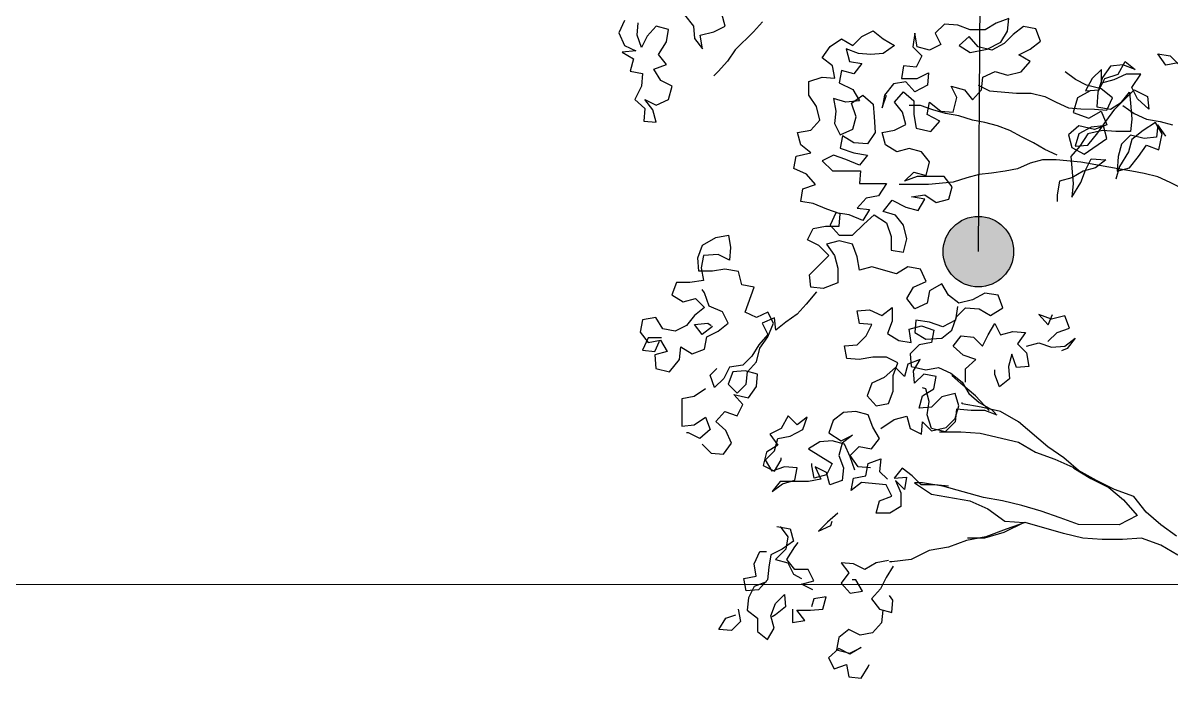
# Model space of a CAD drawing. Header units: millimetres. Extents: x 684983 to 685377, y 990360 to 990509.
# Drawn here: x 685206.345 to 685207.81, y 990439.919 to 990440.755 of the extents above; entities that cross this region are included whole.
import ezdxf

# ---------------------------------------------------------------- set-up
doc = ezdxf.new("R2010")
doc.units = ezdxf.units.MM
doc.layers.add('grid', color=8, linetype='Continuous', lineweight=9)
doc.layers.add('SYMBOLS', color=7, linetype='Continuous')
doc.layers.add('TEAK', color=7, linetype='Continuous')

# ---------------------------------------------------------------- blocks, each defined once
blk = doc.blocks.new('A$C11072AF8')
blk.add_hatch(color=3).paths.add_polyline_path([(0.78274, 0.03, 1), (0.72274, 0.03, 1)])
at = {"color": 3}
blk.add_line((0.75274, 0.03), (0.75779, 0.80816), dxfattribs=at)
blk.add_circle((0.75274, 0.03), 0.03, dxfattribs=at)
blk = doc.blocks.new('A$C0CA14312')
blk.add_blockref('A$C11072AF8', (0, 0))
blk = doc.blocks.new('CCONUT')
at = {"xscale": 0.6000000000000001, "yscale": 0.6000000000000001, "zscale": 0.6000000000000001}
blk.add_blockref('A$C0CA14312', (-0.45164, -0.018), dxfattribs=at)
blk = doc.blocks.new('A$C25655A80')
at = {"color": 62}
for p, q in [((-0.73399, 1.53299), (-0.73687, 1.54356)), ((-0.81954, 1.53787), (-0.82436, 1.5273)), ((-0.80898, 1.52537), (-0.80801, 1.53594)), ((-0.76859, 1.54263), (-0.76091, 1.53301)), ((-0.70227, 1.5368), (-0.70996, 1.52816)), ((-0.5475, 1.53474), (-0.5552, 1.52706)), ((-0.53596, 1.53377), (-0.5475, 1.53474)), ((-0.52539, 1.52991), (-0.53596, 1.53377)), ((-0.50328, 1.53566), (-0.5129, 1.5299)), ((-0.4927, 1.5395), (-0.50328, 1.53566)), ((-0.49367, 1.52892), (-0.4927, 1.5395)), ((-0.82436, 1.5273), (-0.81956, 1.51672)), ((-0.80515, 1.51479), (-0.80898, 1.52537)), ((-0.80033, 1.5244), (-0.80515, 1.51479)), ((-0.79263, 1.53304), (-0.80033, 1.5244)), ((-0.78206, 1.53015), (-0.79263, 1.53304)), ((-0.78399, 1.51957), (-0.78206, 1.53015)), ((-0.76091, 1.53301), (-0.75996, 1.52244)), ((-0.75515, 1.52532), (-0.74361, 1.52819)), ((-0.75324, 1.51378), (-0.75515, 1.52532)), ((-0.74361, 1.52819), (-0.73399, 1.53299)), ((-0.70996, 1.52816), (-0.72536, 1.51279)), ((-0.62538, 1.51655), (-0.61768, 1.52423)), ((-0.61768, 1.52423), (-0.60807, 1.52903)), ((-0.60807, 1.52903), (-0.59942, 1.52229)), ((-0.5725, 1.52707), (-0.57443, 1.51554)), ((-0.57059, 1.51553), (-0.5725, 1.52707)), ((-0.5552, 1.52706), (-0.5504, 1.51744)), ((-0.52636, 1.52415), (-0.53502, 1.51646)), ((-0.51868, 1.51549), (-0.52636, 1.52415)), ((-0.5129, 1.5299), (-0.52539, 1.52991)), ((-0.49945, 1.51931), (-0.49367, 1.52892)), ((-0.48887, 1.52603), (-0.49656, 1.51835)), ((-0.48021, 1.53275), (-0.48887, 1.52603)), ((-0.46964, 1.53082), (-0.48021, 1.53275)), ((-0.4658, 1.52024), (-0.46964, 1.53082)), ((-0.81956, 1.51672), (-0.80995, 1.51191)), ((-0.79073, 1.50901), (-0.78399, 1.51957)), ((-0.75996, 1.52244), (-0.75324, 1.51378)), ((-0.65135, 1.506), (-0.64461, 1.5156)), ((-0.64461, 1.5156), (-0.63499, 1.52232)), ((-0.63499, 1.52232), (-0.62538, 1.51655)), ((-0.58981, 1.51651), (-0.59943, 1.50979)), ((-0.59942, 1.52229), (-0.58981, 1.51651)), ((-0.57443, 1.51554), (-0.56675, 1.50784)), ((-0.56002, 1.51264), (-0.57059, 1.51553)), ((-0.5504, 1.51744), (-0.56002, 1.51264)), ((-0.53502, 1.51646), (-0.52541, 1.51069)), ((-0.50714, 1.51259), (-0.51868, 1.51549)), ((-0.51099, 1.51356), (-0.49945, 1.51931)), ((-0.49656, 1.51835), (-0.50714, 1.51259)), ((-0.47446, 1.51352), (-0.4658, 1.52024)), ((-0.80995, 1.51191), (-0.82149, 1.51096)), ((-0.82149, 1.51096), (-0.81188, 1.50518)), ((-0.81188, 1.50518), (-0.81478, 1.49461)), ((-0.78401, 1.50035), (-0.79073, 1.50901)), ((-0.72536, 1.51279), (-0.7321, 1.50319)), ((-0.6427, 1.49926), (-0.65135, 1.506)), ((-0.63115, 1.51367), (-0.62828, 1.50309)), ((-0.62058, 1.50981), (-0.63115, 1.51367)), ((-0.61001, 1.50884), (-0.62058, 1.50981)), ((-0.59943, 1.50979), (-0.61001, 1.50884)), ((-0.56675, 1.50784), (-0.57156, 1.49823)), ((-0.52541, 1.51069), (-0.51099, 1.51356)), ((-0.48408, 1.50873), (-0.47446, 1.51352)), ((-0.47447, 1.50295), (-0.48408, 1.50873)), ((-0.36584, 1.50958), (-0.35526, 1.50765)), ((-0.35912, 1.49996), (-0.36584, 1.50958)), ((-0.35526, 1.50765), (-0.34662, 1.49899)), ((-0.81478, 1.49461), (-0.8042, 1.49268)), ((-0.79459, 1.49651), (-0.78401, 1.50035)), ((-0.78883, 1.48689), (-0.79459, 1.49651)), ((-0.7321, 1.50319), (-0.7398, 1.49454)), ((-0.64079, 1.48868), (-0.6427, 1.49926)), ((-0.63501, 1.49541), (-0.63695, 1.48483)), ((-0.62444, 1.49251), (-0.63501, 1.49541)), ((-0.62828, 1.50309), (-0.6177, 1.50116)), ((-0.6177, 1.50116), (-0.62444, 1.49251)), ((-0.58214, 1.4992), (-0.58407, 1.48863)), ((-0.57156, 1.49823), (-0.58214, 1.4992)), ((-0.48217, 1.4943), (-0.47447, 1.50295)), ((-0.41391, 1.49616), (-0.42161, 1.48848)), ((-0.41392, 1.48463), (-0.41391, 1.49616)), ((-0.40622, 1.49904), (-0.41296, 1.48943)), ((-0.39564, 1.49999), (-0.40622, 1.49904)), ((-0.3995, 1.49231), (-0.39372, 1.50288)), ((-0.38507, 1.49614), (-0.39564, 1.49999)), ((-0.39372, 1.50288), (-0.38507, 1.49614)), ((-0.34854, 1.50187), (-0.35912, 1.49996)), ((-0.8042, 1.49268), (-0.80518, 1.4821)), ((-0.77922, 1.48208), (-0.78883, 1.48689)), ((-0.7398, 1.49454), (-0.74364, 1.4907)), ((-0.66291, 1.47428), (-0.6629, 1.48582)), ((-0.6629, 1.48582), (-0.65136, 1.48965)), ((-0.65136, 1.48965), (-0.64079, 1.48868)), ((-0.63695, 1.48483), (-0.62542, 1.47905)), ((-0.58023, 1.48574), (-0.5908, 1.48383)), ((-0.58407, 1.48863), (-0.57061, 1.48862)), ((-0.57255, 1.47708), (-0.58023, 1.48574)), ((-0.57061, 1.48862), (-0.56099, 1.49342)), ((-0.56099, 1.49342), (-0.56197, 1.48284)), ((-0.51583, 1.47895), (-0.51486, 1.48953)), ((-0.51486, 1.48953), (-0.50428, 1.49432)), ((-0.50428, 1.49432), (-0.49371, 1.49143)), ((-0.49371, 1.49143), (-0.48217, 1.4943)), ((-0.43603, 1.48753), (-0.44468, 1.49427)), ((-0.42642, 1.48272), (-0.43603, 1.48753)), ((-0.42161, 1.48848), (-0.42739, 1.47791)), ((-0.41296, 1.48943), (-0.41681, 1.47694)), ((-0.41585, 1.47886), (-0.41104, 1.48847)), ((-0.40335, 1.4875), (-0.41392, 1.48463)), ((-0.41104, 1.48847), (-0.3995, 1.49231)), ((-0.39277, 1.4923), (-0.40335, 1.4875)), ((-0.38027, 1.49229), (-0.39277, 1.4923)), ((-0.38797, 1.48076), (-0.38027, 1.49229)), ((-0.80518, 1.4821), (-0.81095, 1.47057)), ((-0.78212, 1.47055), (-0.77922, 1.48208)), ((-0.62542, 1.47905), (-0.61966, 1.46944)), ((-0.5908, 1.48383), (-0.5985, 1.47422)), ((-0.58986, 1.46845), (-0.58216, 1.47709)), ((-0.58216, 1.47709), (-0.57351, 1.46939)), ((-0.56197, 1.48284), (-0.57255, 1.47708)), ((-0.54178, 1.48186), (-0.53025, 1.47897)), ((-0.53698, 1.47224), (-0.54178, 1.48186)), ((-0.53025, 1.47897), (-0.52353, 1.47031)), ((-0.52353, 1.47031), (-0.51583, 1.47895)), ((-0.51871, 1.4828), (-0.5091, 1.47799)), ((-0.5091, 1.47799), (-0.48603, 1.47604)), ((-0.48603, 1.47604), (-0.47353, 1.47603)), ((-0.47353, 1.47603), (-0.462, 1.47314)), ((-0.42354, 1.47791), (-0.43412, 1.47215)), ((-0.42739, 1.47791), (-0.41585, 1.47886)), ((-0.41393, 1.47982), (-0.42642, 1.48272)), ((-0.41681, 1.47694), (-0.41779, 1.46445)), ((-0.40432, 1.47212), (-0.41393, 1.47982)), ((-0.40241, 1.46251), (-0.38605, 1.47884)), ((-0.39664, 1.46827), (-0.3899, 1.47692)), ((-0.3899, 1.47692), (-0.38895, 1.46442)), ((-0.38317, 1.47114), (-0.38797, 1.48076)), ((-0.38605, 1.47884), (-0.37452, 1.47306)), ((-0.81095, 1.47057), (-0.80231, 1.46287)), ((-0.8023, 1.47057), (-0.79269, 1.46575)), ((-0.79558, 1.46191), (-0.8023, 1.47057)), ((-0.79269, 1.46575), (-0.78212, 1.47055)), ((-0.65619, 1.46466), (-0.66291, 1.47428)), ((-0.64176, 1.47138), (-0.63985, 1.4608)), ((-0.63119, 1.46849), (-0.64176, 1.47138)), ((-0.61966, 1.46944), (-0.63119, 1.46849)), ((-0.62639, 1.46752), (-0.61677, 1.47424)), ((-0.62255, 1.45598), (-0.62639, 1.46752)), ((-0.61677, 1.47424), (-0.60812, 1.46654)), ((-0.60812, 1.46654), (-0.60717, 1.45597)), ((-0.60044, 1.46365), (-0.59658, 1.47422)), ((-0.5985, 1.47422), (-0.60044, 1.46365)), ((-0.58314, 1.45979), (-0.58986, 1.46845)), ((-0.56775, 1.46554), (-0.57736, 1.46555)), ((-0.57351, 1.46939), (-0.57352, 1.45786)), ((-0.55718, 1.46169), (-0.56775, 1.46554)), ((-0.56199, 1.45785), (-0.56006, 1.46842)), ((-0.56006, 1.46842), (-0.55045, 1.46072)), ((-0.53988, 1.45975), (-0.53698, 1.47224)), ((-0.462, 1.47314), (-0.45239, 1.46832)), ((-0.45239, 1.46832), (-0.44182, 1.46351)), ((-0.43412, 1.47215), (-0.43798, 1.45966)), ((-0.40914, 1.46155), (-0.40432, 1.47212)), ((-0.40625, 1.46251), (-0.39664, 1.46827)), ((-0.39568, 1.46539), (-0.38607, 1.45865)), ((-0.37357, 1.46248), (-0.38317, 1.47114)), ((-0.37452, 1.47306), (-0.37357, 1.46248)), ((-0.80231, 1.46287), (-0.80328, 1.4523)), ((-0.79271, 1.45133), (-0.79558, 1.46191)), ((-0.65332, 1.45313), (-0.65619, 1.46466)), ((-0.63985, 1.4608), (-0.64082, 1.45023)), ((-0.62545, 1.44541), (-0.62255, 1.45598)), ((-0.60717, 1.45597), (-0.60622, 1.44251)), ((-0.58026, 1.44921), (-0.58314, 1.45979)), ((-0.57352, 1.45786), (-0.57161, 1.44632)), ((-0.55142, 1.45207), (-0.56199, 1.45785)), ((-0.54661, 1.4588), (-0.55718, 1.46169)), ((-0.55045, 1.46072), (-0.53988, 1.45975)), ((-0.53507, 1.45686), (-0.54661, 1.4588)), ((-0.52354, 1.45301), (-0.53507, 1.45686)), ((-0.44182, 1.46351), (-0.43125, 1.46254)), ((-0.43798, 1.45966), (-0.42453, 1.45484)), ((-0.43125, 1.46254), (-0.41971, 1.46252)), ((-0.42453, 1.45484), (-0.41395, 1.4606)), ((-0.41971, 1.46252), (-0.40914, 1.46155)), ((-0.41779, 1.46445), (-0.40625, 1.46251)), ((-0.41395, 1.4606), (-0.40915, 1.44906)), ((-0.41011, 1.45194), (-0.40241, 1.46251)), ((-0.38895, 1.46442), (-0.388, 1.45384)), ((-0.38607, 1.45865), (-0.3755, 1.45383)), ((-0.80328, 1.4523), (-0.79271, 1.45133)), ((-0.66101, 1.44448), (-0.65332, 1.45313)), ((-0.64082, 1.45023), (-0.63602, 1.44061)), ((-0.58988, 1.44442), (-0.58026, 1.44921)), ((-0.57161, 1.44632), (-0.55912, 1.44343)), ((-0.55912, 1.44343), (-0.55142, 1.45207)), ((-0.51297, 1.45107), (-0.52354, 1.45301)), ((-0.5024, 1.44818), (-0.51297, 1.45107)), ((-0.49183, 1.44433), (-0.5024, 1.44818)), ((-0.43318, 1.44812), (-0.44184, 1.44043)), ((-0.42261, 1.44715), (-0.43319, 1.44139)), ((-0.41973, 1.44522), (-0.43318, 1.44812)), ((-0.41203, 1.4481), (-0.42261, 1.44715)), ((-0.40915, 1.44906), (-0.41973, 1.44522)), ((-0.41685, 1.44233), (-0.41011, 1.45194)), ((-0.40916, 1.43752), (-0.41203, 1.4481)), ((-0.388, 1.45384), (-0.38897, 1.44327)), ((-0.36781, 1.45094), (-0.37839, 1.44422)), ((-0.3755, 1.45383), (-0.36397, 1.4519)), ((-0.36205, 1.44132), (-0.36781, 1.45094)), ((-0.36589, 1.44902), (-0.36686, 1.43844)), ((-0.35917, 1.4394), (-0.36589, 1.44902)), ((-0.36397, 1.4519), (-0.35339, 1.44901)), ((-0.67255, 1.44257), (-0.66101, 1.44448)), ((-0.66968, 1.43199), (-0.67255, 1.44257)), ((-0.6341, 1.43965), (-0.63604, 1.42908)), ((-0.63602, 1.44061), (-0.62545, 1.44541)), ((-0.6245, 1.43387), (-0.6341, 1.43965)), ((-0.60622, 1.44251), (-0.61296, 1.4329)), ((-0.60045, 1.4425), (-0.58988, 1.44442)), ((-0.59758, 1.43193), (-0.60045, 1.4425)), ((-0.48126, 1.43855), (-0.49183, 1.44433)), ((-0.47165, 1.43373), (-0.48126, 1.43855)), ((-0.44184, 1.44043), (-0.43897, 1.42986)), ((-0.43319, 1.44139), (-0.43608, 1.43082)), ((-0.4255, 1.44138), (-0.43224, 1.43081)), ((-0.4284, 1.42408), (-0.40916, 1.43752)), ((-0.42551, 1.43177), (-0.41685, 1.44233)), ((-0.413, 1.44425), (-0.4255, 1.44138)), ((-0.40146, 1.44328), (-0.413, 1.44425)), ((-0.38897, 1.44327), (-0.40146, 1.44328)), ((-0.38897, 1.44039), (-0.39667, 1.4327)), ((-0.38801, 1.43654), (-0.39091, 1.42597)), ((-0.37744, 1.43749), (-0.38897, 1.44039)), ((-0.37839, 1.44422), (-0.38801, 1.43654)), ((-0.36686, 1.43844), (-0.37744, 1.43749)), ((-0.36495, 1.42787), (-0.36205, 1.44132)), ((-0.66103, 1.42525), (-0.66968, 1.43199)), ((-0.63604, 1.42908), (-0.6245, 1.42522)), ((-0.61296, 1.4329), (-0.6245, 1.43387)), ((-0.58797, 1.42615), (-0.59758, 1.43193)), ((-0.5774, 1.42902), (-0.58797, 1.42615)), ((-0.56682, 1.42613), (-0.5774, 1.42902)), ((-0.46204, 1.42796), (-0.47165, 1.43373)), ((-0.45147, 1.42314), (-0.46204, 1.42796)), ((-0.43224, 1.43081), (-0.43994, 1.42217)), ((-0.43897, 1.42986), (-0.4284, 1.42408)), ((-0.43608, 1.43082), (-0.42551, 1.43177)), ((-0.39667, 1.4327), (-0.39956, 1.42213)), ((-0.38226, 1.42212), (-0.37552, 1.43172)), ((-0.37552, 1.43172), (-0.36495, 1.42787)), ((-0.67546, 1.41181), (-0.67353, 1.42238)), ((-0.67353, 1.42238), (-0.66103, 1.42525)), ((-0.64181, 1.42331), (-0.65143, 1.41852)), ((-0.65143, 1.41852), (-0.64278, 1.40986)), ((-0.63124, 1.41946), (-0.64181, 1.42331)), ((-0.61971, 1.41464), (-0.63124, 1.41946)), ((-0.6245, 1.42522), (-0.61297, 1.42329)), ((-0.61297, 1.42329), (-0.61971, 1.41464)), ((-0.5601, 1.41747), (-0.56682, 1.42613)), ((-0.563, 1.40594), (-0.5601, 1.41747)), ((-0.47455, 1.41643), (-0.48513, 1.41164)), ((-0.46397, 1.41931), (-0.47455, 1.41643)), ((-0.45244, 1.4193), (-0.46397, 1.41931)), ((-0.43129, 1.41735), (-0.45244, 1.4193)), ((-0.43994, 1.42217), (-0.43803, 1.3991)), ((-0.39957, 1.41156), (-0.43129, 1.41735)), ((-0.42745, 1.41062), (-0.42263, 1.42023)), ((-0.42263, 1.42023), (-0.41014, 1.41926)), ((-0.41014, 1.41926), (-0.4188, 1.41254)), ((-0.39956, 1.42213), (-0.40053, 1.40964)), ((-0.39091, 1.42597), (-0.39861, 1.41348)), ((-0.38996, 1.41251), (-0.38226, 1.42212)), ((-0.66489, 1.40699), (-0.67546, 1.41181)), ((-0.65721, 1.39833), (-0.66489, 1.40699)), ((-0.64278, 1.40986), (-0.61875, 1.40984)), ((-0.61875, 1.40984), (-0.61972, 1.39926)), ((-0.58127, 1.40115), (-0.57357, 1.40883)), ((-0.57357, 1.40883), (-0.563, 1.40594)), ((-0.51782, 1.40686), (-0.52839, 1.40398)), ((-0.50724, 1.40781), (-0.51782, 1.40686)), ((-0.4957, 1.40972), (-0.50724, 1.40781)), ((-0.48513, 1.41164), (-0.4957, 1.40972)), ((-0.42937, 1.40966), (-0.43899, 1.4039)), ((-0.4313, 1.40005), (-0.42745, 1.41062)), ((-0.4188, 1.41254), (-0.42937, 1.40966)), ((-0.39861, 1.41348), (-0.4015, 1.40291)), ((-0.40053, 1.40964), (-0.38996, 1.41251)), ((-0.38804, 1.40962), (-0.39957, 1.41156)), ((-0.37746, 1.40769), (-0.38804, 1.40962)), ((-0.36593, 1.4048), (-0.37746, 1.40769)), ((-0.66779, 1.3945), (-0.65721, 1.39833)), ((-0.61972, 1.39926), (-0.59665, 1.39924)), ((-0.59665, 1.39924), (-0.60339, 1.38867)), ((-0.56108, 1.39825), (-0.58608, 1.39827)), ((-0.57069, 1.40498), (-0.58127, 1.40115)), ((-0.54762, 1.40496), (-0.57069, 1.40498)), ((-0.53993, 1.40015), (-0.56108, 1.39825)), ((-0.5409, 1.39631), (-0.54762, 1.40496)), ((-0.52839, 1.40398), (-0.53993, 1.40015)), ((-0.44957, 1.40103), (-0.4515, 1.38949)), ((-0.43899, 1.4039), (-0.44957, 1.40103)), ((-0.43901, 1.38756), (-0.4313, 1.40005)), ((-0.43803, 1.3991), (-0.43901, 1.38756)), ((-0.35536, 1.39998), (-0.36593, 1.4048)), ((-0.34575, 1.39517), (-0.35536, 1.39998)), ((-0.66972, 1.38393), (-0.66779, 1.3945)), ((-0.60339, 1.38867), (-0.61396, 1.38676)), ((-0.57551, 1.38769), (-0.56397, 1.3896)), ((-0.56398, 1.38575), (-0.57551, 1.38769)), ((-0.56397, 1.3896), (-0.55437, 1.38286)), ((-0.54379, 1.38573), (-0.5409, 1.39631)), ((-0.4515, 1.38949), (-0.45151, 1.38373)), ((-0.65915, 1.38199), (-0.66972, 1.38393)), ((-0.64762, 1.37718), (-0.65915, 1.38199)), ((-0.61396, 1.38676), (-0.62166, 1.37811)), ((-0.62166, 1.37811), (-0.61109, 1.37714)), ((-0.59955, 1.37521), (-0.59186, 1.38482)), ((-0.59186, 1.38482), (-0.58033, 1.37904)), ((-0.58033, 1.37904), (-0.56975, 1.37614)), ((-0.56975, 1.37614), (-0.56398, 1.38575)), ((-0.55437, 1.38286), (-0.54379, 1.38573)), ((-0.63609, 1.37332), (-0.64762, 1.37718)), ((-0.63993, 1.37429), (-0.64475, 1.36372)), ((-0.6284, 1.37235), (-0.63993, 1.37429)), ((-0.63706, 1.36275), (-0.63609, 1.37332)), ((-0.61687, 1.36754), (-0.6284, 1.37235)), ((-0.61109, 1.37714), (-0.61687, 1.36754)), ((-0.61591, 1.36465), (-0.60725, 1.37233)), ((-0.60725, 1.37233), (-0.59668, 1.3656)), ((-0.58898, 1.37232), (-0.59955, 1.37521)), ((-0.58226, 1.36366), (-0.58898, 1.37232)), ((-0.66398, 1.35124), (-0.65917, 1.36085)), ((-0.65917, 1.36085), (-0.64859, 1.36276)), ((-0.64859, 1.36276), (-0.63706, 1.36275)), ((-0.64475, 1.36372), (-0.63706, 1.35506)), ((-0.62553, 1.35505), (-0.61591, 1.36465)), ((-0.59668, 1.3656), (-0.59285, 1.35406)), ((-0.57939, 1.35212), (-0.58226, 1.36366)), ((-0.75339, 1.34651), (-0.74185, 1.35323)), ((-0.74185, 1.35323), (-0.73127, 1.35514)), ((-0.73127, 1.35514), (-0.72936, 1.34457)), ((-0.65438, 1.34642), (-0.66398, 1.35124)), ((-0.63707, 1.35025), (-0.64765, 1.34738)), ((-0.62554, 1.34736), (-0.63707, 1.35025)), ((-0.63706, 1.35506), (-0.62553, 1.35505)), ((-0.59285, 1.35406), (-0.59286, 1.34252)), ((-0.58228, 1.34059), (-0.57939, 1.35212)), ((-0.75724, 1.33594), (-0.75339, 1.34651)), ((-0.73994, 1.33881), (-0.75244, 1.33786)), ((-0.73033, 1.33399), (-0.73994, 1.33881)), ((-0.72936, 1.34457), (-0.73033, 1.33399)), ((-0.64573, 1.33776), (-0.65438, 1.34642)), ((-0.64765, 1.34738), (-0.64093, 1.33776)), ((-0.6217, 1.33678), (-0.62554, 1.34736)), ((-0.59286, 1.34252), (-0.58228, 1.34059)), ((-0.75629, 1.32441), (-0.75724, 1.33594)), ((-0.75244, 1.33786), (-0.75437, 1.32729)), ((-0.66209, 1.32144), (-0.64573, 1.33776)), ((-0.64093, 1.33776), (-0.63805, 1.32718)), ((-0.61979, 1.32524), (-0.6217, 1.33678)), ((-0.74476, 1.32439), (-0.75629, 1.32441)), ((-0.75437, 1.32729), (-0.75246, 1.31671)), ((-0.73418, 1.32631), (-0.74476, 1.32439)), ((-0.72265, 1.32437), (-0.73418, 1.32631)), ((-0.71977, 1.31284), (-0.72265, 1.32437)), ((-0.66114, 1.31086), (-0.66209, 1.32144)), ((-0.63805, 1.32718), (-0.63806, 1.31468)), ((-0.60921, 1.32812), (-0.61979, 1.32524)), ((-0.58807, 1.32233), (-0.60921, 1.32812)), ((-0.57845, 1.32809), (-0.58807, 1.32233)), ((-0.56788, 1.32616), (-0.57845, 1.32809)), ((-0.56308, 1.31558), (-0.56788, 1.32616)), ((-0.77553, 1.31481), (-0.77938, 1.30424)), ((-0.76399, 1.3148), (-0.77553, 1.31481)), ((-0.75246, 1.31671), (-0.76399, 1.3148)), ((-0.7515, 1.30614), (-0.75342, 1.30902)), ((-0.7092, 1.3109), (-0.71977, 1.31284)), ((-0.71691, 1.28976), (-0.7092, 1.3109)), ((-0.65056, 1.30989), (-0.66114, 1.31086)), ((-0.63806, 1.31468), (-0.65056, 1.30989)), ((-0.57944, 1.30117), (-0.57366, 1.31078)), ((-0.57366, 1.31078), (-0.56308, 1.31558)), ((-0.54962, 1.31364), (-0.5602, 1.30788)), ((-0.54386, 1.30402), (-0.54962, 1.31364)), ((-0.77938, 1.30424), (-0.76978, 1.29846)), ((-0.76978, 1.29846), (-0.7592, 1.30134)), ((-0.7592, 1.30134), (-0.75152, 1.29364)), ((-0.74767, 1.2946), (-0.7515, 1.30614)), ((-0.65633, 1.30701), (-0.665, 1.29644)), ((-0.57271, 1.29251), (-0.57944, 1.30117)), ((-0.5602, 1.30788), (-0.56214, 1.29731)), ((-0.53522, 1.29729), (-0.54386, 1.30402)), ((-0.52368, 1.30016), (-0.53522, 1.29729)), ((-0.5131, 1.30592), (-0.52368, 1.30016)), ((-0.50157, 1.30398), (-0.5131, 1.30592)), ((-0.49773, 1.29341), (-0.50157, 1.30398)), ((-0.75152, 1.29364), (-0.76017, 1.28692)), ((-0.73614, 1.28978), (-0.74767, 1.2946)), ((-0.73134, 1.28016), (-0.73614, 1.28978)), ((-0.7073, 1.28495), (-0.71691, 1.28976)), ((-0.69769, 1.28974), (-0.7073, 1.28495)), ((-0.69289, 1.28013), (-0.69769, 1.28974)), ((-0.665, 1.29644), (-0.67269, 1.2878)), ((-0.62174, 1.29064), (-0.61117, 1.29159)), ((-0.61983, 1.28006), (-0.62174, 1.29064)), ((-0.61117, 1.29159), (-0.6006, 1.28677)), ((-0.6006, 1.28677), (-0.59194, 1.29349)), ((-0.59194, 1.29349), (-0.59195, 1.28196)), ((-0.56214, 1.29731), (-0.57271, 1.29251)), ((-0.53618, 1.2944), (-0.53812, 1.28287)), ((-0.53715, 1.28575), (-0.52945, 1.29344)), ((-0.52945, 1.29344), (-0.51792, 1.29246)), ((-0.51792, 1.29246), (-0.50831, 1.28669)), ((-0.50831, 1.28669), (-0.49773, 1.29341)), ((-0.8044, 1.28311), (-0.80633, 1.27254)), ((-0.79286, 1.28503), (-0.8044, 1.28311)), ((-0.7871, 1.27541), (-0.79286, 1.28503)), ((-0.76017, 1.28692), (-0.76691, 1.27827)), ((-0.76018, 1.27923), (-0.74864, 1.28018)), ((-0.74864, 1.28018), (-0.74576, 1.27825)), ((-0.74, 1.27344), (-0.73134, 1.28016)), ((-0.69192, 1.28493), (-0.7025, 1.28014)), ((-0.7025, 1.28014), (-0.6977, 1.27052)), ((-0.69771, 1.2686), (-0.69289, 1.28013)), ((-0.69097, 1.27436), (-0.69192, 1.28493)), ((-0.68231, 1.28108), (-0.69097, 1.27436)), ((-0.67269, 1.2878), (-0.68231, 1.28108)), ((-0.60926, 1.27909), (-0.61983, 1.28006)), ((-0.59195, 1.28196), (-0.5958, 1.27139)), ((-0.57176, 1.2829), (-0.57273, 1.27233)), ((-0.56023, 1.28097), (-0.57176, 1.2829)), ((-0.5487, 1.27711), (-0.56023, 1.28097)), ((-0.53812, 1.28287), (-0.5487, 1.27711)), ((-0.54101, 1.27422), (-0.53715, 1.28575)), ((-0.51025, 1.27035), (-0.50447, 1.27995)), ((-0.50447, 1.27995), (-0.49968, 1.27034)), ((-0.46698, 1.28761), (-0.45929, 1.27895)), ((-0.4564, 1.28376), (-0.46698, 1.28761)), ((-0.45929, 1.27895), (-0.45544, 1.2876)), ((-0.44487, 1.28663), (-0.4564, 1.28376)), ((-0.44103, 1.27605), (-0.44487, 1.28663)), ((-0.80633, 1.27254), (-0.79961, 1.26388)), ((-0.77653, 1.27347), (-0.7871, 1.27541)), ((-0.76691, 1.27827), (-0.77653, 1.27347)), ((-0.75346, 1.27057), (-0.76018, 1.27923)), ((-0.7448, 1.27729), (-0.75346, 1.27057)), ((-0.74962, 1.26864), (-0.74, 1.27344)), ((-0.6977, 1.27052), (-0.7054, 1.26187)), ((-0.61407, 1.26948), (-0.60926, 1.27909)), ((-0.5958, 1.27139), (-0.5862, 1.26561)), ((-0.57754, 1.27522), (-0.56696, 1.27809)), ((-0.57562, 1.26368), (-0.57754, 1.27522)), ((-0.57273, 1.27233), (-0.56312, 1.26655)), ((-0.56696, 1.27809), (-0.55639, 1.27423)), ((-0.55639, 1.27423), (-0.55832, 1.26366)), ((-0.54967, 1.2675), (-0.54101, 1.27422)), ((-0.51507, 1.26074), (-0.51025, 1.27035)), ((-0.49968, 1.27034), (-0.4891, 1.27321)), ((-0.4891, 1.27321), (-0.47853, 1.27224)), ((-0.47853, 1.27224), (-0.48526, 1.26263)), ((-0.45931, 1.26453), (-0.45161, 1.27222)), ((-0.45161, 1.27222), (-0.44103, 1.27605)), ((-0.7996, 1.26773), (-0.80442, 1.25716)), ((-0.79961, 1.26388), (-0.78903, 1.2658)), ((-0.78807, 1.26772), (-0.7996, 1.26773)), ((-0.79385, 1.25619), (-0.78999, 1.26484)), ((-0.78903, 1.2658), (-0.78327, 1.25618)), ((-0.75155, 1.25807), (-0.74962, 1.26864)), ((-0.7054, 1.26187), (-0.71118, 1.25227)), ((-0.70444, 1.25899), (-0.69771, 1.2686)), ((-0.63234, 1.26085), (-0.62177, 1.2618)), ((-0.63043, 1.25027), (-0.63234, 1.26085)), ((-0.62177, 1.2618), (-0.61407, 1.26948)), ((-0.5862, 1.26561), (-0.57562, 1.26368)), ((-0.5689, 1.26175), (-0.57659, 1.25407)), ((-0.55832, 1.26366), (-0.5689, 1.26175)), ((-0.56312, 1.26655), (-0.54967, 1.2675)), ((-0.54006, 1.26076), (-0.53332, 1.26941)), ((-0.53141, 1.25306), (-0.54006, 1.26076)), ((-0.53332, 1.26941), (-0.52275, 1.26844)), ((-0.52275, 1.26844), (-0.51507, 1.26074)), ((-0.48526, 1.26263), (-0.47758, 1.25494)), ((-0.47757, 1.2607), (-0.467, 1.26358)), ((-0.467, 1.26358), (-0.45643, 1.25972)), ((-0.45643, 1.25972), (-0.44489, 1.26067)), ((-0.44489, 1.26067), (-0.43623, 1.2674)), ((-0.43623, 1.2674), (-0.44297, 1.25875)), ((-0.80442, 1.25716), (-0.79385, 1.25619)), ((-0.78327, 1.25618), (-0.79385, 1.2533)), ((-0.79385, 1.2533), (-0.7929, 1.24177)), ((-0.7727, 1.24944), (-0.77173, 1.26001)), ((-0.77173, 1.26001), (-0.76213, 1.25424)), ((-0.76213, 1.25424), (-0.75155, 1.25807)), ((-0.71118, 1.25227), (-0.71888, 1.24458)), ((-0.70734, 1.24746), (-0.70444, 1.25899)), ((-0.60832, 1.25121), (-0.61986, 1.2493)), ((-0.59678, 1.2512), (-0.60832, 1.25121)), ((-0.58718, 1.24638), (-0.59678, 1.2512)), ((-0.57659, 1.25407), (-0.57564, 1.24349)), ((-0.52084, 1.24921), (-0.53141, 1.25306)), ((-0.49008, 1.25399), (-0.49297, 1.24341)), ((-0.48624, 1.24245), (-0.49008, 1.25399)), ((-0.47758, 1.25494), (-0.47567, 1.2434)), ((-0.44297, 1.25875), (-0.44778, 1.25683)), ((-0.7929, 1.24177), (-0.78137, 1.23887)), ((-0.78137, 1.23887), (-0.7727, 1.24944)), ((-0.74676, 1.23596), (-0.74099, 1.24172)), ((-0.73041, 1.24267), (-0.73523, 1.23306)), ((-0.71888, 1.24458), (-0.73041, 1.24267)), ((-0.71504, 1.23881), (-0.70734, 1.24746)), ((-0.61986, 1.2493), (-0.63043, 1.25027)), ((-0.5891, 1.24254), (-0.59872, 1.2339)), ((-0.59103, 1.23581), (-0.58718, 1.24638)), ((-0.58142, 1.23484), (-0.5891, 1.24254)), ((-0.57853, 1.24542), (-0.58142, 1.23484)), ((-0.56795, 1.24925), (-0.57853, 1.24542)), ((-0.57564, 1.24349), (-0.56315, 1.2406)), ((-0.57372, 1.23964), (-0.56795, 1.24925)), ((-0.56315, 1.2406), (-0.55257, 1.24251)), ((-0.55257, 1.24251), (-0.542, 1.23769)), ((-0.52951, 1.22999), (-0.5295, 1.24153)), ((-0.5295, 1.24153), (-0.52084, 1.24921)), ((-0.49297, 1.24341), (-0.49202, 1.23284)), ((-0.47567, 1.2434), (-0.48624, 1.24245)), ((-0.74293, 1.22538), (-0.74676, 1.23596)), ((-0.73523, 1.23306), (-0.74293, 1.22538)), ((-0.72753, 1.23882), (-0.73139, 1.22825)), ((-0.71696, 1.23977), (-0.72753, 1.23882)), ((-0.70639, 1.23688), (-0.71696, 1.23977)), ((-0.71601, 1.22824), (-0.71504, 1.23881)), ((-0.70736, 1.22631), (-0.70639, 1.23688)), ((-0.59872, 1.2339), (-0.6093, 1.2291)), ((-0.59104, 1.22236), (-0.59103, 1.23581)), ((-0.57277, 1.22907), (-0.57372, 1.23964)), ((-0.56507, 1.23675), (-0.57277, 1.22907)), ((-0.5545, 1.23482), (-0.56507, 1.23675)), ((-0.55643, 1.22425), (-0.5545, 1.23482)), ((-0.542, 1.23769), (-0.5324, 1.22999)), ((-0.53336, 1.22903), (-0.54104, 1.23577)), ((-0.50451, 1.2367), (-0.50451, 1.24054)), ((-0.50068, 1.22612), (-0.50451, 1.2367)), ((-0.49202, 1.23284), (-0.50068, 1.22612)), ((-0.75062, 1.22442), (-0.76024, 1.2177)), ((-0.73139, 1.22825), (-0.7237, 1.22055)), ((-0.7237, 1.22055), (-0.71601, 1.22824)), ((-0.71409, 1.2167), (-0.70736, 1.22631)), ((-0.6093, 1.2291), (-0.61316, 1.21853)), ((-0.5949, 1.21179), (-0.59104, 1.22236)), ((-0.56316, 1.22425), (-0.56605, 1.22522)), ((-0.56605, 1.21849), (-0.55643, 1.22425)), ((-0.56029, 1.21368), (-0.56316, 1.22425)), ((-0.52087, 1.21845), (-0.53336, 1.22903)), ((-0.5324, 1.22999), (-0.52664, 1.22037)), ((-0.77081, 1.21579), (-0.77083, 1.19272)), ((-0.76024, 1.2177), (-0.77081, 1.21579)), ((-0.72659, 1.2196), (-0.71409, 1.2167)), ((-0.71891, 1.21094), (-0.72659, 1.2196)), ((-0.61316, 1.21853), (-0.60547, 1.20987)), ((-0.60547, 1.20987), (-0.5949, 1.21179)), ((-0.56895, 1.20792), (-0.56605, 1.21849)), ((-0.56222, 1.20214), (-0.56029, 1.21368)), ((-0.54971, 1.21751), (-0.55837, 1.20887)), ((-0.53817, 1.22038), (-0.54971, 1.21751)), ((-0.5353, 1.20981), (-0.53817, 1.22038)), ((-0.52664, 1.22037), (-0.51799, 1.21268)), ((-0.50935, 1.20594), (-0.52087, 1.21845)), ((-0.51799, 1.21268), (-0.50742, 1.2069)), ((-0.74199, 1.19654), (-0.73429, 1.20518)), ((-0.73429, 1.20518), (-0.72372, 1.20133)), ((-0.72372, 1.20133), (-0.71891, 1.21094)), ((-0.63336, 1.20413), (-0.64201, 1.19741)), ((-0.62278, 1.20508), (-0.63336, 1.20413)), ((-0.61221, 1.20219), (-0.62278, 1.20508)), ((-0.60837, 1.19161), (-0.61221, 1.20219)), ((-0.55837, 1.20887), (-0.56895, 1.20792)), ((-0.55839, 1.1906), (-0.56222, 1.20214)), ((-0.53722, 1.20693), (-0.5382, 1.19635)), ((-0.53819, 1.19924), (-0.5353, 1.20981)), ((-0.52473, 1.20595), (-0.53722, 1.20693)), ((-0.51319, 1.20594), (-0.52473, 1.20595)), ((-0.50262, 1.20209), (-0.51319, 1.20594)), ((-0.50742, 1.2069), (-0.50358, 1.20305)), ((-0.77083, 1.19272), (-0.76026, 1.19367)), ((-0.76026, 1.19367), (-0.75064, 1.20039)), ((-0.75064, 1.20039), (-0.7468, 1.18981)), ((-0.73335, 1.18884), (-0.74199, 1.19654)), ((-0.68046, 1.20129), (-0.68624, 1.19072)), ((-0.67278, 1.19359), (-0.68046, 1.20129)), ((-0.66412, 1.20031), (-0.67278, 1.19359)), ((-0.66798, 1.18974), (-0.66412, 1.20031)), ((-0.64201, 1.19741), (-0.64587, 1.18684)), ((-0.60165, 1.19064), (-0.5901, 1.19832)), ((-0.5901, 1.19832), (-0.57953, 1.2012)), ((-0.57953, 1.2012), (-0.57665, 1.19062)), ((-0.56704, 1.1858), (-0.56607, 1.19638)), ((-0.56607, 1.19638), (-0.55839, 1.18868)), ((-0.5382, 1.19635), (-0.54685, 1.18771)), ((-0.54589, 1.19155), (-0.53819, 1.19924)), ((-0.76507, 1.18695), (-0.76699, 1.18695)), ((-0.75546, 1.18213), (-0.76507, 1.18695)), ((-0.7468, 1.18981), (-0.75546, 1.18213)), ((-0.72855, 1.17826), (-0.73335, 1.18884)), ((-0.68624, 1.19072), (-0.69586, 1.18592)), ((-0.69586, 1.18592), (-0.68914, 1.1763)), ((-0.69203, 1.1715), (-0.68913, 1.18207)), ((-0.68913, 1.18207), (-0.67856, 1.18398)), ((-0.67856, 1.18398), (-0.66798, 1.18974)), ((-0.64587, 1.18684), (-0.6353, 1.1801)), ((-0.6353, 1.1801), (-0.62568, 1.1849)), ((-0.62568, 1.1849), (-0.63434, 1.17818)), ((-0.60935, 1.17335), (-0.60262, 1.18199)), ((-0.60262, 1.18199), (-0.60837, 1.19161)), ((-0.57665, 1.19062), (-0.56704, 1.1858)), ((-0.55839, 1.18868), (-0.54589, 1.19155)), ((-0.54685, 1.18771), (-0.55839, 1.1906)), ((-0.55166, 1.18771), (-0.5334, 1.1877)), ((-0.5334, 1.1877), (-0.51706, 1.18672)), ((-0.51706, 1.18672), (-0.48438, 1.179)), ((-0.75354, 1.17732), (-0.74586, 1.16963)), ((-0.73529, 1.16865), (-0.72855, 1.17826)), ((-0.68914, 1.1763), (-0.69876, 1.17054)), ((-0.65357, 1.17915), (-0.66319, 1.1734)), ((-0.66319, 1.1734), (-0.65262, 1.16666)), ((-0.64299, 1.18011), (-0.65357, 1.17915)), ((-0.63242, 1.17721), (-0.64299, 1.18011)), ((-0.63434, 1.17818), (-0.63724, 1.1676)), ((-0.62762, 1.16663), (-0.63242, 1.17721)), ((-0.62762, 1.1676), (-0.61993, 1.17528)), ((-0.61993, 1.17528), (-0.60935, 1.17335)), ((-0.48438, 1.179), (-0.46997, 1.17033)), ((-0.74586, 1.16963), (-0.73529, 1.16865)), ((-0.69876, 1.17054), (-0.70165, 1.15901)), ((-0.69972, 1.16382), (-0.69203, 1.1715)), ((-0.69396, 1.1542), (-0.69972, 1.16382)), ((-0.69204, 1.1542), (-0.68627, 1.1638)), ((-0.68627, 1.1638), (-0.68626, 1.16573)), ((-0.65262, 1.16666), (-0.64301, 1.16088)), ((-0.63724, 1.1676), (-0.6334, 1.15703)), ((-0.6209, 1.15798), (-0.62762, 1.1676)), ((-0.62379, 1.15509), (-0.62762, 1.16663)), ((-0.61225, 1.16085), (-0.60167, 1.16469)), ((-0.60167, 1.16469), (-0.60264, 1.15411)), ((-0.46997, 1.17033), (-0.45363, 1.16455)), ((-0.45363, 1.16455), (-0.43826, 1.15781)), ((-0.70165, 1.15901), (-0.69204, 1.1542)), ((-0.68339, 1.15803), (-0.69396, 1.1542)), ((-0.67281, 1.15706), (-0.68339, 1.15803)), ((-0.67475, 1.14649), (-0.67281, 1.15706)), ((-0.66031, 1.15897), (-0.66031, 1.1609)), ((-0.6584, 1.1484), (-0.66031, 1.15897)), ((-0.65743, 1.15801), (-0.65264, 1.14743)), ((-0.64782, 1.15319), (-0.65743, 1.15801)), ((-0.64301, 1.16088), (-0.64783, 1.15127)), ((-0.64495, 1.14262), (-0.64782, 1.15319)), ((-0.6334, 1.15703), (-0.63437, 1.14645)), ((-0.61033, 1.157), (-0.6209, 1.15798)), ((-0.61418, 1.15028), (-0.61225, 1.16085)), ((-0.60264, 1.15411), (-0.59592, 1.14738)), ((-0.58341, 1.15698), (-0.59015, 1.14833)), ((-0.57477, 1.15024), (-0.58341, 1.15698)), ((-0.43826, 1.15781), (-0.43729, 1.15685)), ((-0.43729, 1.15685), (-0.42288, 1.14818)), ((-0.68724, 1.14554), (-0.69398, 1.13689)), ((-0.69398, 1.13689), (-0.68532, 1.14362)), ((-0.66321, 1.14552), (-0.68724, 1.14554)), ((-0.68532, 1.14362), (-0.67475, 1.14649)), ((-0.65264, 1.14743), (-0.66321, 1.14552)), ((-0.64783, 1.15127), (-0.6584, 1.1484)), ((-0.63437, 1.14645), (-0.64495, 1.14262)), ((-0.62669, 1.13779), (-0.62476, 1.14837)), ((-0.61803, 1.14452), (-0.62669, 1.13779)), ((-0.62476, 1.14837), (-0.61418, 1.15028)), ((-0.59688, 1.14257), (-0.61803, 1.14452)), ((-0.59015, 1.14833), (-0.57957, 1.14929)), ((-0.58919, 1.14641), (-0.58439, 1.13583)), ((-0.58151, 1.13871), (-0.58919, 1.14641)), ((-0.57957, 1.14929), (-0.58151, 1.13871)), ((-0.56708, 1.14255), (-0.57477, 1.15024)), ((-0.56612, 1.14447), (-0.57285, 1.14447)), ((-0.57285, 1.14447), (-0.55844, 1.13485)), ((-0.54882, 1.14157), (-0.56612, 1.14447)), ((-0.42288, 1.14818), (-0.40751, 1.14048)), ((-0.59209, 1.13296), (-0.59688, 1.14257)), ((-0.58439, 1.13583), (-0.5844, 1.1243)), ((-0.55555, 1.14254), (-0.56708, 1.14255)), ((-0.55844, 1.13485), (-0.52576, 1.12905)), ((-0.54401, 1.14156), (-0.55555, 1.14254)), ((-0.51422, 1.13192), (-0.54882, 1.14157)), ((-0.40751, 1.14048), (-0.39502, 1.12989)), ((-0.60556, 1.11855), (-0.60266, 1.12912)), ((-0.60266, 1.12912), (-0.59209, 1.13296)), ((-0.5844, 1.1243), (-0.59402, 1.11854)), ((-0.52576, 1.12905), (-0.51039, 1.12231)), ((-0.49788, 1.12902), (-0.51422, 1.13192)), ((-0.48154, 1.12516), (-0.49788, 1.12902)), ((-0.46521, 1.12034), (-0.48154, 1.12516)), ((-0.39502, 1.12989), (-0.3835, 1.11642)), ((-0.63824, 1.11858), (-0.6469, 1.1109)), ((-0.59402, 1.11854), (-0.60556, 1.11855)), ((-0.51039, 1.12231), (-0.49598, 1.11172)), ((-0.44887, 1.11456), (-0.46521, 1.12034)), ((-0.43349, 1.10878), (-0.44887, 1.11456)), ((-0.3835, 1.11642), (-0.39889, 1.10875)), ((-0.69016, 1.10709), (-0.67863, 1.10516)), ((-0.68728, 1.10709), (-0.68056, 1.09843)), ((-0.67863, 1.10516), (-0.67575, 1.09458)), ((-0.6469, 1.1109), (-0.6546, 1.10321)), ((-0.6546, 1.10321), (-0.64402, 1.10801)), ((-0.64402, 1.10801), (-0.64305, 1.11185)), ((-0.47963, 1.11074), (-0.49695, 1.10211)), ((-0.49598, 1.11172), (-0.47963, 1.11074)), ((-0.39889, 1.10875), (-0.43349, 1.10878)), ((-0.67575, 1.09458), (-0.68537, 1.08786)), ((-0.68056, 1.09843), (-0.68249, 1.08786)), ((-0.51329, 1.09732), (-0.52771, 1.09733)), ((-0.49695, 1.10211), (-0.51329, 1.09732)), ((-0.70942, 1.07539), (-0.7046, 1.08595)), ((-0.7046, 1.08595), (-0.69883, 1.08595)), ((-0.68537, 1.08786), (-0.69499, 1.08306)), ((-0.68249, 1.08786), (-0.69115, 1.07921)), ((-0.68154, 1.0792), (-0.6748, 1.08977)), ((-0.6748, 1.08977), (-0.67191, 1.09362)), ((-0.7075, 1.06481), (-0.70942, 1.07539)), ((-0.69499, 1.08306), (-0.69692, 1.07249)), ((-0.69115, 1.07921), (-0.68058, 1.07632)), ((-0.67482, 1.07055), (-0.68154, 1.0792)), ((-0.68058, 1.07632), (-0.67578, 1.0667)), ((-0.6354, 1.07628), (-0.62868, 1.06762)), ((-0.62482, 1.07531), (-0.6354, 1.07628)), ((-0.61521, 1.07049), (-0.62482, 1.07531)), ((-0.6056, 1.07625), (-0.61521, 1.07049)), ((-0.59502, 1.07816), (-0.6056, 1.07625)), ((-0.71808, 1.0629), (-0.7075, 1.06481)), ((-0.69692, 1.07249), (-0.69789, 1.06192)), ((-0.67578, 1.0667), (-0.66905, 1.06285)), ((-0.66328, 1.07054), (-0.67482, 1.07055)), ((-0.65848, 1.06092), (-0.66328, 1.07054)), ((-0.62868, 1.06762), (-0.63541, 1.05898)), ((-0.59118, 1.07335), (-0.59696, 1.06375)), ((-0.71617, 1.05232), (-0.71808, 1.0629)), ((-0.70944, 1.05616), (-0.71425, 1.04655)), ((-0.69886, 1.05999), (-0.70944, 1.05616)), ((-0.69789, 1.06192), (-0.70559, 1.05327)), ((-0.66906, 1.05804), (-0.65848, 1.06092)), ((-0.65945, 1.05323), (-0.66906, 1.05804)), ((-0.63541, 1.05898), (-0.62773, 1.05032)), ((-0.62291, 1.06185), (-0.6258, 1.06185)), ((-0.61715, 1.05223), (-0.62291, 1.06185)), ((-0.59696, 1.06375), (-0.60177, 1.05414)), ((-0.70559, 1.05327), (-0.71617, 1.05232)), ((-0.71425, 1.04655), (-0.71522, 1.03598)), ((-0.69118, 1.04172), (-0.68349, 1.04941)), ((-0.68349, 1.04941), (-0.68253, 1.03883)), ((-0.6585, 1.04554), (-0.66042, 1.03881)), ((-0.64792, 1.04745), (-0.6585, 1.04554)), ((-0.65081, 1.03688), (-0.64792, 1.04745)), ((-0.62773, 1.05032), (-0.61715, 1.05223)), ((-0.60177, 1.05414), (-0.60947, 1.04549)), ((-0.60947, 1.04549), (-0.60275, 1.03684)), ((-0.59121, 1.04452), (-0.59409, 1.04836)), ((-0.72291, 1.03695), (-0.721, 1.02637)), ((-0.71522, 1.03598), (-0.70658, 1.02924)), ((-0.69504, 1.03115), (-0.69118, 1.04172)), ((-0.68253, 1.03883), (-0.69119, 1.03211)), ((-0.67677, 1.0369), (-0.67678, 1.02537)), ((-0.67292, 1.03594), (-0.66139, 1.03593)), ((-0.6662, 1.02728), (-0.67292, 1.03594)), ((-0.66139, 1.03593), (-0.65081, 1.03688)), ((-0.60275, 1.03684), (-0.59218, 1.03394)), ((-0.59987, 1.03587), (-0.60084, 1.0253)), ((-0.59218, 1.03394), (-0.59121, 1.04452)), ((-0.73927, 1.01966), (-0.73349, 1.02926)), ((-0.73349, 1.02926), (-0.72484, 1.03214)), ((-0.721, 1.02637), (-0.7287, 1.01869)), ((-0.70658, 1.02924), (-0.70659, 1.0177)), ((-0.69216, 1.02058), (-0.69504, 1.03115)), ((-0.69119, 1.03211), (-0.69408, 1.03019)), ((-0.67678, 1.02537), (-0.6662, 1.02728)), ((-0.7287, 1.01869), (-0.73927, 1.01966)), ((-0.70659, 1.0177), (-0.69794, 1.01097)), ((-0.69794, 1.01097), (-0.69216, 1.02058)), ((-0.62872, 1.01956), (-0.63738, 1.01283)), ((-0.61911, 1.01474), (-0.62872, 1.01956)), ((-0.60853, 1.01665), (-0.61911, 1.01474)), ((-0.60084, 1.0253), (-0.60853, 1.01665)), ((-0.63738, 1.01283), (-0.63931, 1.00226)), ((-0.63739, 1.00322), (-0.64604, 0.99554)), ((-0.63931, 1.00226), (-0.62778, 0.99937)), ((-0.62778, 0.99841), (-0.63739, 1.00322)), ((-0.61816, 1.00417), (-0.62778, 0.99841)), ((-0.62778, 0.99937), (-0.61816, 1.00417)), ((-0.64604, 0.99554), (-0.64125, 0.98592)), ((-0.64125, 0.98592), (-0.63067, 0.98976)), ((-0.63067, 0.98976), (-0.62876, 0.97918)), ((-0.61818, 0.97821), (-0.61241, 0.98782)), ((-0.61241, 0.98782), (-0.61144, 0.98974)), ((-0.62876, 0.97918), (-0.61818, 0.97821))]:
    blk.add_line(p, q, dxfattribs=at)
for p, q in [((-0.53241, 1.21173), (-0.53241, 1.21269)), ((-0.51607, 1.20883), (-0.53241, 1.21173)), ((-0.49974, 1.20497), (-0.51607, 1.20883)), ((-0.48436, 1.1963), (-0.49974, 1.20497)), ((-0.45939, 1.17513), (-0.48436, 1.1963)), ((-0.44594, 1.16551), (-0.45939, 1.17513)), ((-0.43345, 1.15492), (-0.44594, 1.16551)), ((-0.41808, 1.14625), (-0.43345, 1.15492)), ((-0.4027, 1.13855), (-0.41808, 1.14625)), ((-0.38637, 1.13277), (-0.4027, 1.13855)), ((-0.37581, 1.1193), (-0.38637, 1.13277)), ((-0.36332, 1.10871), (-0.37581, 1.1193)), ((-0.49502, 1.10499), (-0.51233, 1.09828)), ((-0.47867, 1.11074), (-0.49502, 1.10499)), ((-0.446, 1.1011), (-0.47867, 1.11074)), ((-0.34987, 1.09909), (-0.36332, 1.10871)), ((-0.52867, 1.09541), (-0.54406, 1.08965)), ((-0.51233, 1.09828), (-0.52867, 1.09541)), ((-0.42966, 1.09724), (-0.446, 1.1011)), ((-0.41332, 1.09626), (-0.42966, 1.09724)), ((-0.39601, 1.09625), (-0.41332, 1.09626)), ((-0.37967, 1.09719), (-0.39601, 1.09625)), ((-0.36333, 1.09141), (-0.37967, 1.09719)), ((-0.56041, 1.08678), (-0.57579, 1.07911)), ((-0.54406, 1.08965), (-0.56041, 1.08678)), ((-0.34892, 1.08275), (-0.36333, 1.09141)), ((-0.59214, 1.0772), (-0.59406, 1.0772)), ((-0.57579, 1.07911), (-0.59214, 1.0772))]:
    blk.add_line(p, q)
blk = doc.blocks.new('TR')
blk.add_blockref('A$C25655A80', (0.01921, 0.01485, 1.34531))

msp = doc.modelspace()

# ---------------------------------------------------------------- linework, layer by layer
at = {"layer": 'grid'}
msp.add_line((685221.1591, 990440.0381), (685118.727, 990440.0381), dxfattribs=at)

# ---------------------------------------------------------------- block references
at = {"layer": 'SYMBOLS', "ltscale": 10, "xscale": 2.5, "yscale": 2.5, "zscale": 2.5}
msp.add_blockref('CCONUT', (685207.5645, 990440.463, 97.92), dxfattribs=at)
at = {"layer": 'TEAK', "xscale": 1.5, "yscale": 1.5, "zscale": 1.5}
msp.add_blockref('TR', (685208.3135, 990438.429, 97.796), dxfattribs=at)

doc.saveas('drawing.dxf')
